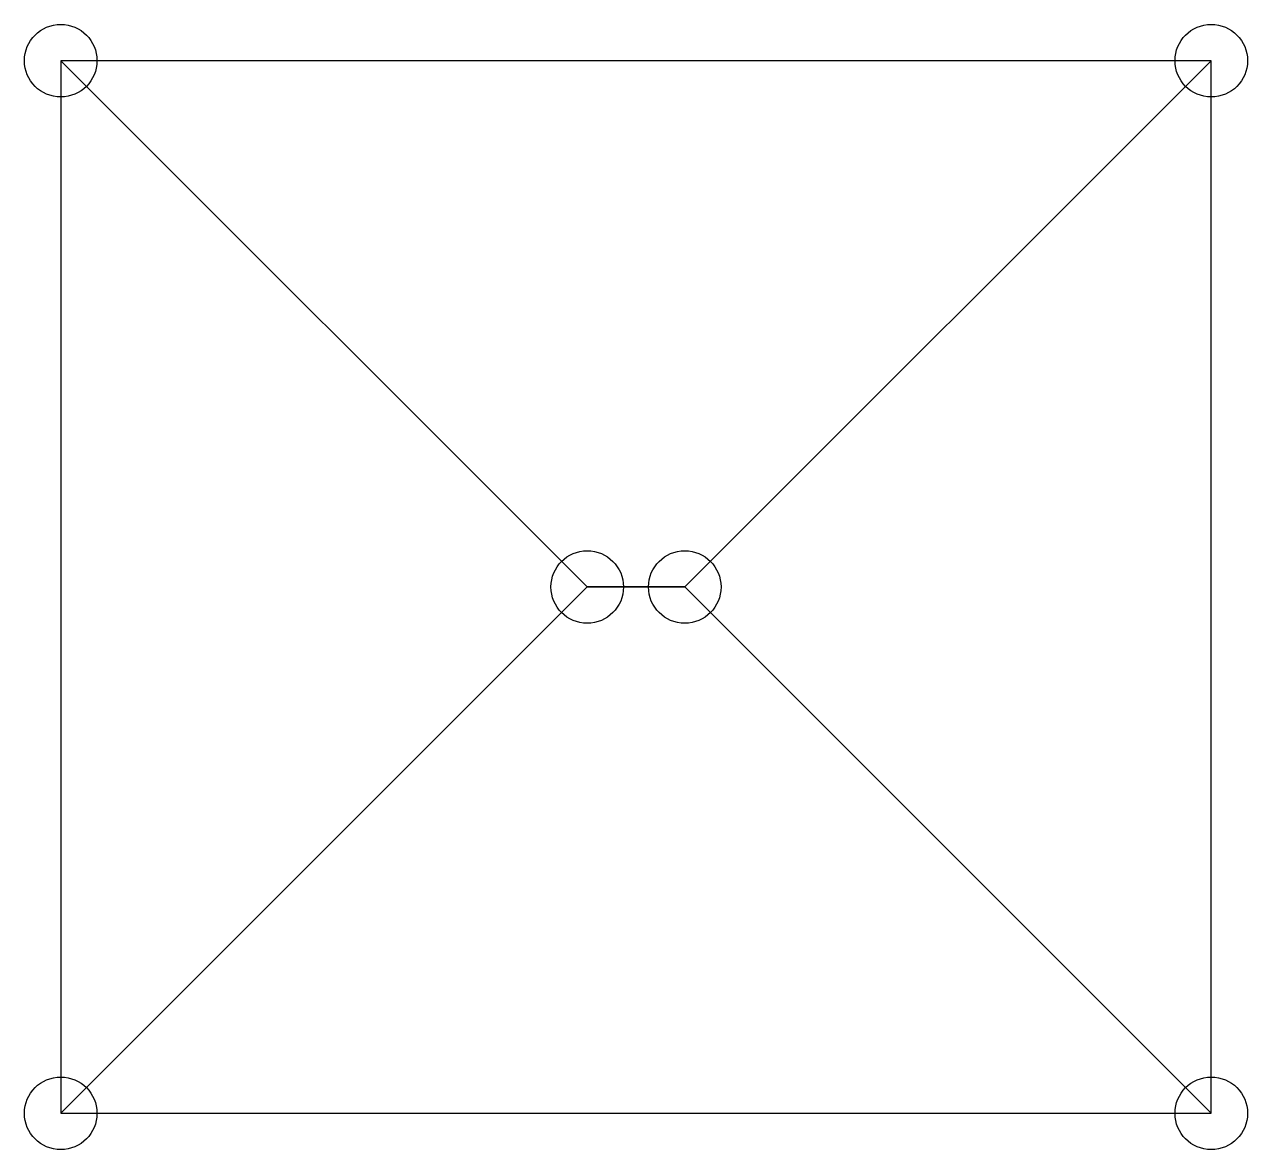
# Model space of a CAD drawing. Header units: metres. Extents: x -0.3 to 12.3, y 10.7 to 22.3.
import ezdxf

# ---------------------------------------------------------------- set-up
doc = ezdxf.new("R2010")
doc.units = ezdxf.units.M
for name, color, linetype, lineweight, true_color in [('control', 18, 'Continuous', 25, 0x000000), ('glass', 18, 'Continuous', 25, 0x000000), ('IfcRoof', 18, 'Continuous', 25, 0x000000)]:
    doc.layers.add(name, color=color, linetype=linetype, lineweight=lineweight, true_color=true_color)

msp = doc.modelspace()

# ---------------------------------------------------------------- linework, layer by layer
at = {"layer": 'control'}
for centre in [(0.1, 21.9), (11.9, 21.9), (5.5, 16.5), (6.5, 16.5), (0.1, 11.1), (11.9, 11.1)]:
    msp.add_circle(centre, 0.372, dxfattribs=at)
at = {"layer": 'glass'}
msp.add_line((5.5, 16.5), (6.5, 16.5), dxfattribs=at)
at = {"layer": 'IfcRoof', "flags": 128}
for points in [[(5.5, 16.5), (0.1, 21.9), (0.1, 11.1)], [(0.1, 21.9), (5.5, 16.5), (6.5, 16.5), (11.9, 21.9)], [(6.5, 16.5), (11.9, 11.1), (11.9, 21.9)], [(0.1, 11.1), (11.9, 11.1), (6.5, 16.5), (5.5, 16.5)]]:
    msp.add_lwpolyline(points, close=True, dxfattribs=at)

doc.saveas('drawing.dxf')
